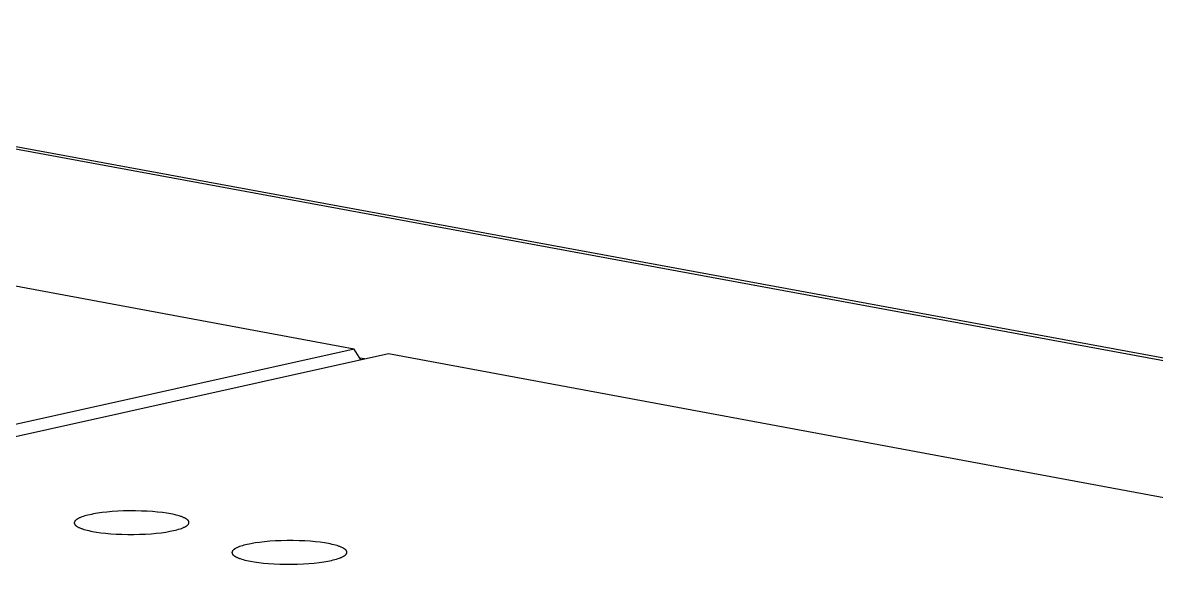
# Model space of a CAD drawing. Header units: millimetres. Extents: x 0 to 4030, y -54 to 2762.
# Drawn here: x 1130 to 1183, y 976 to 1001.5 of the extents above; entities that cross this region are included whole.
import ezdxf

# ---------------------------------------------------------------- set-up
doc = ezdxf.new("R2010")
doc.units = ezdxf.units.MM
doc.header["$MEASUREMENT"] = 0
doc.layers.add('Utwórz2D linie widoczne', color=7, linetype='Continuous', true_color=0x000000)

msp = doc.modelspace()

# ---------------------------------------------------------------- linework, layer by layer
at = {"layer": 'Utwórz2D linie widoczne'}
for p, q in [((1097.53, 1001.497), (1335.251, 957.745)), ((1098.166, 1001.493), (1335.686, 957.785)), ((1145.463, 986.23), (1124.536, 990.117)), ((1145.463, 986.23), (1026.251, 959.737)), ((1027.823, 959.504), (1147.073, 986.026)), ((1145.785, 985.74), (1145.463, 986.23)), ((1147.073, 986.026), (1240.434, 968.688)), ((1145.952, 985.777), (1145.734, 985.818)), ((1133.669, 978.588), (1133.456, 978.558)), ((1133.901, 978.614), (1133.669, 978.588)), ((1134.149, 978.636), (1133.901, 978.614)), ((1134.411, 978.653), (1134.149, 978.636)), ((1134.681, 978.665), (1134.411, 978.653)), ((1134.958, 978.67), (1134.681, 978.665)), ((1135.235, 978.67), (1134.958, 978.67)), ((1135.509, 978.664), (1135.235, 978.67)), ((1135.775, 978.653), (1135.509, 978.664)), ((1136.03, 978.636), (1135.775, 978.653)), ((1136.27, 978.615), (1136.03, 978.636)), ((1136.493, 978.589), (1136.27, 978.615)), ((1136.697, 978.56), (1136.493, 978.589)), ((1132.372, 978.127), (1132.371, 978.124)), ((1132.371, 978.124), (1132.371, 978.12)), ((1132.371, 978.12), (1132.371, 978.117)), ((1132.371, 978.117), (1132.371, 978.113)), ((1132.371, 978.113), (1132.371, 978.11)), ((1132.371, 978.11), (1132.371, 978.106)), ((1132.371, 978.106), (1132.371, 978.102)), ((1132.371, 978.102), (1132.371, 978.099)), ((1132.371, 978.099), (1132.372, 978.095)), ((1132.373, 978.134), (1132.372, 978.131)), ((1132.372, 978.131), (1132.372, 978.127)), ((1132.372, 978.095), (1132.372, 978.092)), ((1132.372, 978.092), (1132.373, 978.088)), ((1132.374, 978.138), (1132.373, 978.134)), ((1132.373, 978.088), (1132.374, 978.085)), ((1132.375, 978.142), (1132.374, 978.138)), ((1132.374, 978.085), (1132.375, 978.081)), ((1132.376, 978.145), (1132.375, 978.142)), ((1132.375, 978.081), (1132.376, 978.077)), ((1132.377, 978.149), (1132.376, 978.145)), ((1132.376, 978.077), (1132.377, 978.074)), ((1132.378, 978.152), (1132.377, 978.149)), ((1132.377, 978.074), (1132.378, 978.07)), ((1132.38, 978.156), (1132.378, 978.152)), ((1132.378, 978.07), (1132.379, 978.067)), ((1132.379, 978.067), (1132.381, 978.063)), ((1132.381, 978.159), (1132.38, 978.156)), ((1132.383, 978.163), (1132.381, 978.159)), ((1132.381, 978.063), (1132.383, 978.06)), ((1132.384, 978.166), (1132.383, 978.163)), ((1132.383, 978.06), (1132.384, 978.056)), ((1132.386, 978.17), (1132.384, 978.166)), ((1132.384, 978.056), (1132.386, 978.053)), ((1132.388, 978.174), (1132.386, 978.17)), ((1132.386, 978.053), (1132.388, 978.049)), ((1132.39, 978.177), (1132.388, 978.174)), ((1132.388, 978.049), (1132.39, 978.045)), ((1132.392, 978.181), (1132.39, 978.177)), ((1132.394, 978.184), (1132.392, 978.181)), ((1132.397, 978.188), (1132.394, 978.184)), ((1132.399, 978.191), (1132.397, 978.188)), ((1132.402, 978.195), (1132.399, 978.191)), ((1132.404, 978.198), (1132.402, 978.195)), ((1132.407, 978.202), (1132.404, 978.198)), ((1132.41, 978.205), (1132.407, 978.202)), ((1132.413, 978.209), (1132.41, 978.205)), ((1132.416, 978.212), (1132.413, 978.209)), ((1132.422, 978.219), (1132.416, 978.212)), ((1132.429, 978.226), (1132.422, 978.219)), ((1132.437, 978.233), (1132.429, 978.226)), ((1132.444, 978.24), (1132.437, 978.233)), ((1132.453, 978.247), (1132.444, 978.24)), ((1132.461, 978.253), (1132.453, 978.247)), ((1132.47, 978.26), (1132.461, 978.253)), ((1132.479, 978.267), (1132.47, 978.26)), ((1132.489, 978.274), (1132.479, 978.267)), ((1132.499, 978.28), (1132.489, 978.274)), ((1132.51, 978.287), (1132.499, 978.28)), ((1132.521, 978.293), (1132.51, 978.287)), ((1132.532, 978.3), (1132.521, 978.293)), ((1132.555, 978.313), (1132.532, 978.3)), ((1132.58, 978.326), (1132.555, 978.313)), ((1132.607, 978.338), (1132.58, 978.326)), ((1132.634, 978.35), (1132.607, 978.338)), ((1132.663, 978.363), (1132.634, 978.35)), ((1132.693, 978.374), (1132.663, 978.363)), ((1132.725, 978.386), (1132.693, 978.374)), ((1132.791, 978.409), (1132.725, 978.386)), ((1132.861, 978.431), (1132.791, 978.409)), ((1132.934, 978.451), (1132.861, 978.431)), ((1133.011, 978.471), (1132.934, 978.451)), ((1133.091, 978.489), (1133.011, 978.471)), ((1133.174, 978.507), (1133.091, 978.489)), ((1133.263, 978.525), (1133.174, 978.507)), ((1133.456, 978.558), (1133.263, 978.525)), ((1136.881, 978.529), (1136.697, 978.56)), ((1136.967, 978.512), (1136.881, 978.529)), ((1137.05, 978.494), (1136.967, 978.512)), ((1137.131, 978.475), (1137.05, 978.494)), ((1137.208, 978.455), (1137.131, 978.475)), ((1137.282, 978.433), (1137.208, 978.455)), ((1137.351, 978.411), (1137.282, 978.433)), ((1137.384, 978.4), (1137.351, 978.411)), ((1137.416, 978.388), (1137.384, 978.4)), ((1137.447, 978.376), (1137.416, 978.388)), ((1137.476, 978.364), (1137.447, 978.376)), ((1137.504, 978.352), (1137.476, 978.364)), ((1137.531, 978.339), (1137.504, 978.352)), ((1137.556, 978.326), (1137.531, 978.339)), ((1137.58, 978.313), (1137.556, 978.326)), ((1137.591, 978.307), (1137.58, 978.313)), ((1137.602, 978.3), (1137.591, 978.307)), ((1137.612, 978.293), (1137.602, 978.3)), ((1137.623, 978.287), (1137.612, 978.293)), ((1137.632, 978.28), (1137.623, 978.287)), ((1137.642, 978.273), (1137.632, 978.28)), ((1137.65, 978.267), (1137.642, 978.273)), ((1137.659, 978.26), (1137.65, 978.267)), ((1137.667, 978.253), (1137.659, 978.26)), ((1137.675, 978.246), (1137.667, 978.253)), ((1137.682, 978.239), (1137.675, 978.246)), ((1137.689, 978.232), (1137.682, 978.239)), ((1137.692, 978.229), (1137.689, 978.232)), ((1137.695, 978.225), (1137.692, 978.229)), ((1137.698, 978.222), (1137.695, 978.225)), ((1137.701, 978.218), (1137.698, 978.222)), ((1137.704, 978.215), (1137.701, 978.218)), ((1137.706, 978.211), (1137.704, 978.215)), ((1137.709, 978.208), (1137.706, 978.211)), ((1137.708, 978.044), (1137.71, 978.048)), ((1137.712, 978.204), (1137.709, 978.208)), ((1137.71, 978.048), (1137.713, 978.051)), ((1137.714, 978.201), (1137.712, 978.204)), ((1137.713, 978.051), (1137.715, 978.055)), ((1137.716, 978.197), (1137.714, 978.201)), ((1137.715, 978.055), (1137.717, 978.058)), ((1137.718, 978.194), (1137.716, 978.197)), ((1137.717, 978.058), (1137.719, 978.062)), ((1137.72, 978.19), (1137.718, 978.194)), ((1137.719, 978.062), (1137.721, 978.065)), ((1137.722, 978.186), (1137.72, 978.19)), ((1137.721, 978.065), (1137.723, 978.069)), ((1137.724, 978.183), (1137.722, 978.186)), ((1137.723, 978.069), (1137.725, 978.073)), ((1137.726, 978.179), (1137.724, 978.183)), ((1137.725, 978.073), (1137.726, 978.076)), ((1137.727, 978.176), (1137.726, 978.179)), ((1137.726, 978.076), (1137.728, 978.08)), ((1137.729, 978.172), (1137.727, 978.176)), ((1137.728, 978.08), (1137.729, 978.083)), ((1137.73, 978.169), (1137.729, 978.172)), ((1137.729, 978.083), (1137.731, 978.087)), ((1137.732, 978.165), (1137.73, 978.169)), ((1137.731, 978.087), (1137.732, 978.09)), ((1137.733, 978.162), (1137.732, 978.165)), ((1137.732, 978.09), (1137.733, 978.094)), ((1137.734, 978.158), (1137.733, 978.162)), ((1137.733, 978.094), (1137.734, 978.097)), ((1137.735, 978.155), (1137.734, 978.158)), ((1137.734, 978.097), (1137.735, 978.101)), ((1137.735, 978.151), (1137.735, 978.155)), ((1137.736, 978.147), (1137.735, 978.151)), ((1137.735, 978.101), (1137.736, 978.105)), ((1137.737, 978.144), (1137.736, 978.147)), ((1137.736, 978.108), (1137.737, 978.112)), ((1137.736, 978.105), (1137.736, 978.108)), ((1137.737, 978.14), (1137.737, 978.144)), ((1137.738, 978.137), (1137.737, 978.14)), ((1137.737, 978.115), (1137.738, 978.119)), ((1137.737, 978.112), (1137.737, 978.115)), ((1137.738, 978.133), (1137.738, 978.137)), ((1137.738, 978.13), (1137.738, 978.133)), ((1137.738, 978.126), (1137.738, 978.13)), ((1137.738, 978.122), (1137.738, 978.126)), ((1137.738, 978.119), (1137.738, 978.122)), ((1132.39, 978.045), (1132.392, 978.042)), ((1132.392, 978.042), (1132.394, 978.038)), ((1132.394, 978.038), (1132.397, 978.035)), ((1132.397, 978.035), (1132.399, 978.031)), ((1132.399, 978.031), (1132.402, 978.028)), ((1132.402, 978.028), (1132.404, 978.024)), ((1132.404, 978.024), (1132.407, 978.021)), ((1132.407, 978.021), (1132.41, 978.017)), ((1132.41, 978.017), (1132.413, 978.014)), ((1132.413, 978.014), (1132.416, 978.01)), ((1132.416, 978.01), (1132.419, 978.007)), ((1132.419, 978.007), (1132.426, 978)), ((1132.426, 978), (1132.433, 977.993)), ((1132.433, 977.993), (1132.441, 977.986)), ((1132.441, 977.986), (1132.449, 977.979)), ((1132.449, 977.979), (1132.457, 977.972)), ((1132.457, 977.972), (1132.466, 977.966)), ((1132.466, 977.966), (1132.475, 977.959)), ((1132.475, 977.959), (1132.485, 977.952)), ((1132.485, 977.952), (1132.495, 977.945)), ((1132.495, 977.945), (1132.506, 977.939)), ((1132.506, 977.939), (1132.516, 977.932)), ((1132.516, 977.932), (1132.528, 977.926)), ((1132.528, 977.926), (1132.551, 977.913)), ((1132.551, 977.913), (1132.576, 977.9)), ((1132.576, 977.9), (1132.603, 977.887)), ((1132.603, 977.887), (1132.631, 977.875)), ((1132.631, 977.875), (1132.66, 977.863)), ((1132.66, 977.863), (1132.691, 977.851)), ((1132.691, 977.851), (1132.722, 977.839)), ((1132.722, 977.839), (1132.756, 977.828)), ((1132.756, 977.828), (1132.825, 977.805)), ((1132.825, 977.805), (1132.899, 977.784)), ((1132.899, 977.784), (1132.976, 977.764)), ((1132.976, 977.764), (1133.056, 977.745)), ((1133.056, 977.745), (1133.14, 977.727)), ((1133.14, 977.727), (1133.225, 977.71)), ((1133.225, 977.71), (1133.409, 977.678)), ((1133.409, 977.678), (1133.614, 977.649)), ((1133.614, 977.649), (1133.837, 977.624)), ((1133.837, 977.624), (1134.077, 977.602)), ((1134.077, 977.602), (1134.333, 977.585)), ((1134.333, 977.585), (1134.599, 977.574)), ((1134.599, 977.574), (1134.874, 977.568)), ((1134.874, 977.568), (1135.151, 977.568)), ((1135.151, 977.568), (1135.428, 977.574)), ((1135.428, 977.574), (1135.699, 977.585)), ((1135.699, 977.585), (1135.961, 977.602)), ((1135.961, 977.602), (1136.209, 977.624)), ((1136.209, 977.624), (1136.441, 977.651)), ((1136.441, 977.651), (1136.655, 977.681)), ((1136.655, 977.681), (1136.848, 977.714)), ((1136.848, 977.714), (1136.937, 977.731)), ((1136.937, 977.731), (1137.02, 977.749)), ((1137.02, 977.749), (1137.1, 977.768)), ((1137.1, 977.768), (1137.176, 977.788)), ((1137.176, 977.788), (1137.25, 977.808)), ((1137.25, 977.808), (1137.32, 977.83)), ((1137.32, 977.83), (1137.386, 977.853)), ((1137.386, 977.853), (1137.417, 977.864)), ((1137.417, 977.864), (1137.447, 977.876)), ((1137.447, 977.876), (1137.476, 977.888)), ((1137.476, 977.888), (1137.504, 977.901)), ((1137.504, 977.901), (1137.53, 977.913)), ((1137.53, 977.913), (1137.555, 977.926)), ((1137.555, 977.926), (1137.578, 977.939)), ((1137.578, 977.939), (1137.589, 977.946)), ((1137.589, 977.946), (1137.6, 977.952)), ((1137.6, 977.952), (1137.611, 977.959)), ((1137.611, 977.959), (1137.621, 977.965)), ((1137.621, 977.965), (1137.63, 977.972)), ((1137.63, 977.972), (1137.64, 977.979)), ((1137.64, 977.979), (1137.649, 977.986)), ((1137.649, 977.986), (1137.657, 977.992)), ((1137.657, 977.992), (1137.665, 977.999)), ((1137.665, 977.999), (1137.673, 978.006)), ((1137.673, 978.006), (1137.68, 978.013)), ((1137.68, 978.013), (1137.687, 978.02)), ((1137.687, 978.02), (1137.693, 978.027)), ((1137.693, 978.027), (1137.697, 978.03)), ((1137.697, 978.03), (1137.699, 978.034)), ((1137.699, 978.034), (1137.702, 978.037)), ((1137.702, 978.037), (1137.705, 978.041)), ((1137.705, 978.041), (1137.708, 978.044)), ((1140.1, 976.997), (1140.069, 976.985)), ((1140.166, 977.019), (1140.1, 976.997)), ((1140.236, 977.041), (1140.166, 977.019)), ((1140.309, 977.062), (1140.236, 977.041)), ((1140.386, 977.082), (1140.309, 977.062)), ((1140.465, 977.1), (1140.386, 977.082)), ((1140.549, 977.118), (1140.465, 977.1)), ((1140.638, 977.136), (1140.549, 977.118)), ((1140.831, 977.169), (1140.638, 977.136)), ((1141.044, 977.199), (1140.831, 977.169)), ((1141.276, 977.225), (1141.044, 977.199)), ((1141.525, 977.247), (1141.276, 977.225)), ((1141.786, 977.264), (1141.525, 977.247)), ((1142.057, 977.276), (1141.786, 977.264)), ((1142.334, 977.282), (1142.057, 977.276)), ((1142.612, 977.282), (1142.334, 977.282)), ((1142.886, 977.276), (1142.612, 977.282)), ((1143.153, 977.264), (1142.886, 977.276)), ((1143.409, 977.248), (1143.153, 977.264)), ((1143.65, 977.226), (1143.409, 977.248)), ((1143.874, 977.2), (1143.65, 977.226)), ((1144.078, 977.171), (1143.874, 977.2)), ((1144.263, 977.14), (1144.078, 977.171)), ((1144.349, 977.123), (1144.263, 977.14)), ((1144.433, 977.105), (1144.349, 977.123)), ((1144.514, 977.086), (1144.433, 977.105)), ((1144.591, 977.065), (1144.514, 977.086)), ((1144.665, 977.044), (1144.591, 977.065)), ((1144.735, 977.022), (1144.665, 977.044)), ((1144.769, 977.01), (1144.735, 977.022)), ((1144.801, 976.998), (1144.769, 977.01)), ((1144.831, 976.986), (1144.801, 976.998)), ((1144.861, 976.974), (1144.831, 976.986)), ((1139.749, 976.733), (1139.748, 976.73)), ((1139.748, 976.73), (1139.748, 976.726)), ((1139.748, 976.726), (1139.748, 976.722)), ((1139.748, 976.722), (1139.748, 976.719)), ((1139.748, 976.719), (1139.748, 976.715)), ((1139.748, 976.715), (1139.749, 976.712)), ((1139.75, 976.74), (1139.749, 976.737)), ((1139.749, 976.737), (1139.749, 976.733)), ((1139.749, 976.712), (1139.749, 976.708)), ((1139.749, 976.708), (1139.749, 976.704)), ((1139.749, 976.704), (1139.75, 976.701)), ((1139.751, 976.747), (1139.75, 976.744)), ((1139.75, 976.744), (1139.75, 976.74)), ((1139.75, 976.701), (1139.751, 976.697)), ((1139.752, 976.751), (1139.751, 976.747)), ((1139.751, 976.697), (1139.751, 976.694)), ((1139.751, 976.694), (1139.752, 976.69)), ((1139.753, 976.755), (1139.752, 976.751)), ((1139.752, 976.69), (1139.753, 976.687)), ((1139.754, 976.758), (1139.753, 976.755)), ((1139.753, 976.687), (1139.755, 976.683)), ((1139.755, 976.762), (1139.754, 976.758)), ((1139.756, 976.765), (1139.755, 976.762)), ((1139.755, 976.683), (1139.756, 976.679)), ((1139.758, 976.769), (1139.756, 976.765)), ((1139.756, 976.679), (1139.757, 976.676)), ((1139.757, 976.676), (1139.759, 976.672)), ((1139.759, 976.772), (1139.758, 976.769)), ((1139.761, 976.776), (1139.759, 976.772)), ((1139.759, 976.672), (1139.76, 976.669)), ((1139.76, 976.669), (1139.762, 976.665)), ((1139.763, 976.78), (1139.761, 976.776)), ((1139.762, 976.665), (1139.764, 976.662)), ((1139.765, 976.783), (1139.763, 976.78)), ((1139.764, 976.662), (1139.766, 976.658)), ((1139.767, 976.787), (1139.765, 976.783)), ((1139.766, 976.658), (1139.768, 976.655)), ((1139.769, 976.79), (1139.767, 976.787)), ((1139.768, 976.655), (1139.77, 976.651)), ((1139.771, 976.794), (1139.769, 976.79)), ((1139.77, 976.651), (1139.772, 976.647)), ((1139.773, 976.797), (1139.771, 976.794)), ((1139.772, 976.647), (1139.775, 976.644)), ((1139.776, 976.801), (1139.773, 976.797)), ((1139.775, 976.644), (1139.777, 976.64)), ((1139.778, 976.804), (1139.776, 976.801)), ((1139.777, 976.64), (1139.78, 976.637)), ((1139.781, 976.808), (1139.778, 976.804)), ((1139.78, 976.637), (1139.783, 976.633)), ((1139.783, 976.811), (1139.781, 976.808)), ((1139.786, 976.815), (1139.783, 976.811)), ((1139.783, 976.633), (1139.785, 976.63)), ((1139.785, 976.63), (1139.788, 976.626)), ((1139.789, 976.818), (1139.786, 976.815)), ((1139.788, 976.626), (1139.791, 976.623)), ((1139.792, 976.822), (1139.789, 976.818)), ((1139.791, 976.623), (1139.794, 976.619)), ((1139.799, 976.829), (1139.792, 976.822)), ((1139.794, 976.619), (1139.798, 976.616)), ((1139.798, 976.616), (1139.805, 976.609)), ((1139.806, 976.836), (1139.799, 976.829)), ((1139.805, 976.609), (1139.812, 976.602)), ((1139.813, 976.843), (1139.806, 976.836)), ((1139.812, 976.602), (1139.82, 976.595)), ((1139.821, 976.85), (1139.813, 976.843)), ((1139.82, 976.595), (1139.828, 976.588)), ((1139.829, 976.856), (1139.821, 976.85)), ((1139.828, 976.588), (1139.836, 976.581)), ((1139.837, 976.863), (1139.829, 976.856)), ((1139.836, 976.581), (1139.845, 976.574)), ((1139.846, 976.87), (1139.837, 976.863)), ((1139.845, 976.574), (1139.854, 976.568)), ((1139.855, 976.877), (1139.846, 976.87)), ((1139.854, 976.568), (1139.864, 976.561)), ((1139.865, 976.884), (1139.855, 976.877)), ((1139.864, 976.561), (1139.874, 976.554)), ((1139.875, 976.89), (1139.865, 976.884)), ((1139.874, 976.554), (1139.885, 976.547)), ((1139.885, 976.897), (1139.875, 976.89)), ((1139.896, 976.903), (1139.885, 976.897)), ((1139.885, 976.547), (1139.896, 976.541)), ((1139.907, 976.91), (1139.896, 976.903)), ((1139.896, 976.541), (1139.907, 976.534)), ((1139.931, 976.923), (1139.907, 976.91)), ((1139.907, 976.534), (1139.931, 976.521)), ((1139.956, 976.936), (1139.931, 976.923)), ((1139.931, 976.521), (1139.956, 976.508)), ((1139.982, 976.948), (1139.956, 976.936)), ((1139.956, 976.508), (1139.983, 976.496)), ((1140.01, 976.961), (1139.982, 976.948)), ((1139.983, 976.496), (1140.011, 976.483)), ((1140.039, 976.973), (1140.01, 976.961)), ((1140.011, 976.483), (1140.041, 976.471)), ((1140.069, 976.985), (1140.039, 976.973)), ((1140.041, 976.471), (1140.071, 976.459)), ((1140.071, 976.459), (1140.103, 976.447)), ((1144.71, 976.438), (1144.775, 976.461)), ((1144.775, 976.461), (1144.807, 976.473)), ((1144.807, 976.473), (1144.837, 976.485)), ((1144.837, 976.485), (1144.866, 976.497)), ((1144.889, 976.962), (1144.861, 976.974)), ((1144.866, 976.497), (1144.893, 976.509)), ((1144.916, 976.949), (1144.889, 976.962)), ((1144.893, 976.509), (1144.919, 976.522)), ((1144.941, 976.936), (1144.916, 976.949)), ((1144.919, 976.522), (1144.944, 976.535)), ((1144.965, 976.923), (1144.941, 976.936)), ((1144.944, 976.535), (1144.967, 976.548)), ((1144.976, 976.917), (1144.965, 976.923)), ((1144.967, 976.548), (1144.979, 976.554)), ((1144.987, 976.91), (1144.976, 976.917)), ((1144.979, 976.554), (1144.989, 976.561)), ((1144.998, 976.903), (1144.987, 976.91)), ((1144.989, 976.561), (1145, 976.567)), ((1145.008, 976.897), (1144.998, 976.903)), ((1145, 976.567), (1145.01, 976.574)), ((1145.018, 976.89), (1145.008, 976.897)), ((1145.01, 976.574), (1145.019, 976.581)), ((1145.027, 976.883), (1145.018, 976.89)), ((1145.019, 976.581), (1145.029, 976.588)), ((1145.036, 976.876), (1145.027, 976.883)), ((1145.029, 976.588), (1145.037, 976.594)), ((1145.045, 976.87), (1145.036, 976.876)), ((1145.037, 976.594), (1145.046, 976.601)), ((1145.053, 976.863), (1145.045, 976.87)), ((1145.046, 976.601), (1145.054, 976.608)), ((1145.061, 976.856), (1145.053, 976.863)), ((1145.054, 976.608), (1145.062, 976.615)), ((1145.068, 976.849), (1145.061, 976.856)), ((1145.062, 976.615), (1145.069, 976.622)), ((1145.075, 976.842), (1145.068, 976.849)), ((1145.069, 976.622), (1145.076, 976.629)), ((1145.078, 976.838), (1145.075, 976.842)), ((1145.076, 976.629), (1145.082, 976.636)), ((1145.082, 976.835), (1145.078, 976.838)), ((1145.085, 976.831), (1145.082, 976.835)), ((1145.082, 976.636), (1145.085, 976.639)), ((1145.088, 976.828), (1145.085, 976.831)), ((1145.085, 976.639), (1145.088, 976.643)), ((1145.09, 976.824), (1145.088, 976.828)), ((1145.088, 976.643), (1145.091, 976.646)), ((1145.093, 976.821), (1145.09, 976.824)), ((1145.091, 976.646), (1145.093, 976.65)), ((1145.096, 976.817), (1145.093, 976.821)), ((1145.093, 976.65), (1145.096, 976.653)), ((1145.098, 976.814), (1145.096, 976.817)), ((1145.096, 976.653), (1145.099, 976.657)), ((1145.101, 976.81), (1145.098, 976.814)), ((1145.099, 976.657), (1145.101, 976.66)), ((1145.103, 976.807), (1145.101, 976.81)), ((1145.101, 976.66), (1145.103, 976.664)), ((1145.105, 976.803), (1145.103, 976.807)), ((1145.103, 976.664), (1145.105, 976.667)), ((1145.107, 976.8), (1145.105, 976.803)), ((1145.105, 976.667), (1145.107, 976.671)), ((1145.109, 976.796), (1145.107, 976.8)), ((1145.107, 976.671), (1145.109, 976.675)), ((1145.111, 976.793), (1145.109, 976.796)), ((1145.109, 976.675), (1145.111, 976.678)), ((1145.113, 976.789), (1145.111, 976.793)), ((1145.111, 976.678), (1145.113, 976.682)), ((1145.114, 976.785), (1145.113, 976.789)), ((1145.113, 976.682), (1145.115, 976.685)), ((1145.116, 976.782), (1145.114, 976.785)), ((1145.115, 976.685), (1145.116, 976.689)), ((1145.117, 976.778), (1145.116, 976.782)), ((1145.116, 976.689), (1145.117, 976.692)), ((1145.119, 976.775), (1145.117, 976.778)), ((1145.117, 976.692), (1145.119, 976.696)), ((1145.12, 976.771), (1145.119, 976.775)), ((1145.119, 976.696), (1145.12, 976.7)), ((1145.121, 976.768), (1145.12, 976.771)), ((1145.12, 976.7), (1145.121, 976.703)), ((1145.122, 976.764), (1145.121, 976.768)), ((1145.121, 976.703), (1145.122, 976.707)), ((1145.123, 976.76), (1145.122, 976.764)), ((1145.122, 976.707), (1145.123, 976.71)), ((1145.123, 976.757), (1145.123, 976.76)), ((1145.124, 976.753), (1145.123, 976.757)), ((1145.123, 976.714), (1145.124, 976.717)), ((1145.123, 976.71), (1145.123, 976.714)), ((1145.125, 976.75), (1145.124, 976.753)), ((1145.124, 976.717), (1145.125, 976.721)), ((1145.125, 976.746), (1145.125, 976.75)), ((1145.125, 976.742), (1145.125, 976.746)), ((1145.125, 976.739), (1145.125, 976.742)), ((1145.125, 976.735), (1145.125, 976.739)), ((1145.125, 976.732), (1145.125, 976.735)), ((1145.125, 976.728), (1145.125, 976.732)), ((1145.125, 976.725), (1145.125, 976.728)), ((1145.125, 976.721), (1145.125, 976.725)), ((1140.103, 976.447), (1140.136, 976.436)), ((1140.136, 976.436), (1140.206, 976.413)), ((1140.206, 976.413), (1140.28, 976.392)), ((1140.28, 976.392), (1140.358, 976.372)), ((1140.358, 976.372), (1140.439, 976.353)), ((1140.439, 976.353), (1140.522, 976.335)), ((1140.522, 976.335), (1140.609, 976.318)), ((1140.609, 976.318), (1140.793, 976.286)), ((1140.793, 976.286), (1140.998, 976.257)), ((1140.998, 976.257), (1141.222, 976.231)), ((1141.222, 976.231), (1141.463, 976.209)), ((1141.463, 976.209), (1141.719, 976.193)), ((1141.719, 976.193), (1141.986, 976.181)), ((1141.986, 976.181), (1142.261, 976.175)), ((1142.261, 976.175), (1142.54, 976.175)), ((1142.54, 976.175), (1142.817, 976.181)), ((1142.817, 976.181), (1143.088, 976.193)), ((1143.088, 976.193), (1143.35, 976.21)), ((1143.35, 976.21), (1143.599, 976.232)), ((1143.599, 976.232), (1143.831, 976.258)), ((1143.831, 976.258), (1144.045, 976.288)), ((1144.045, 976.288), (1144.238, 976.322)), ((1144.238, 976.322), (1144.327, 976.339)), ((1144.327, 976.339), (1144.41, 976.357)), ((1144.41, 976.357), (1144.49, 976.376)), ((1144.49, 976.376), (1144.566, 976.396)), ((1144.566, 976.396), (1144.64, 976.416)), ((1144.64, 976.416), (1144.71, 976.438))]:
    msp.add_line(p, q, dxfattribs=at)

doc.saveas('drawing.dxf')
